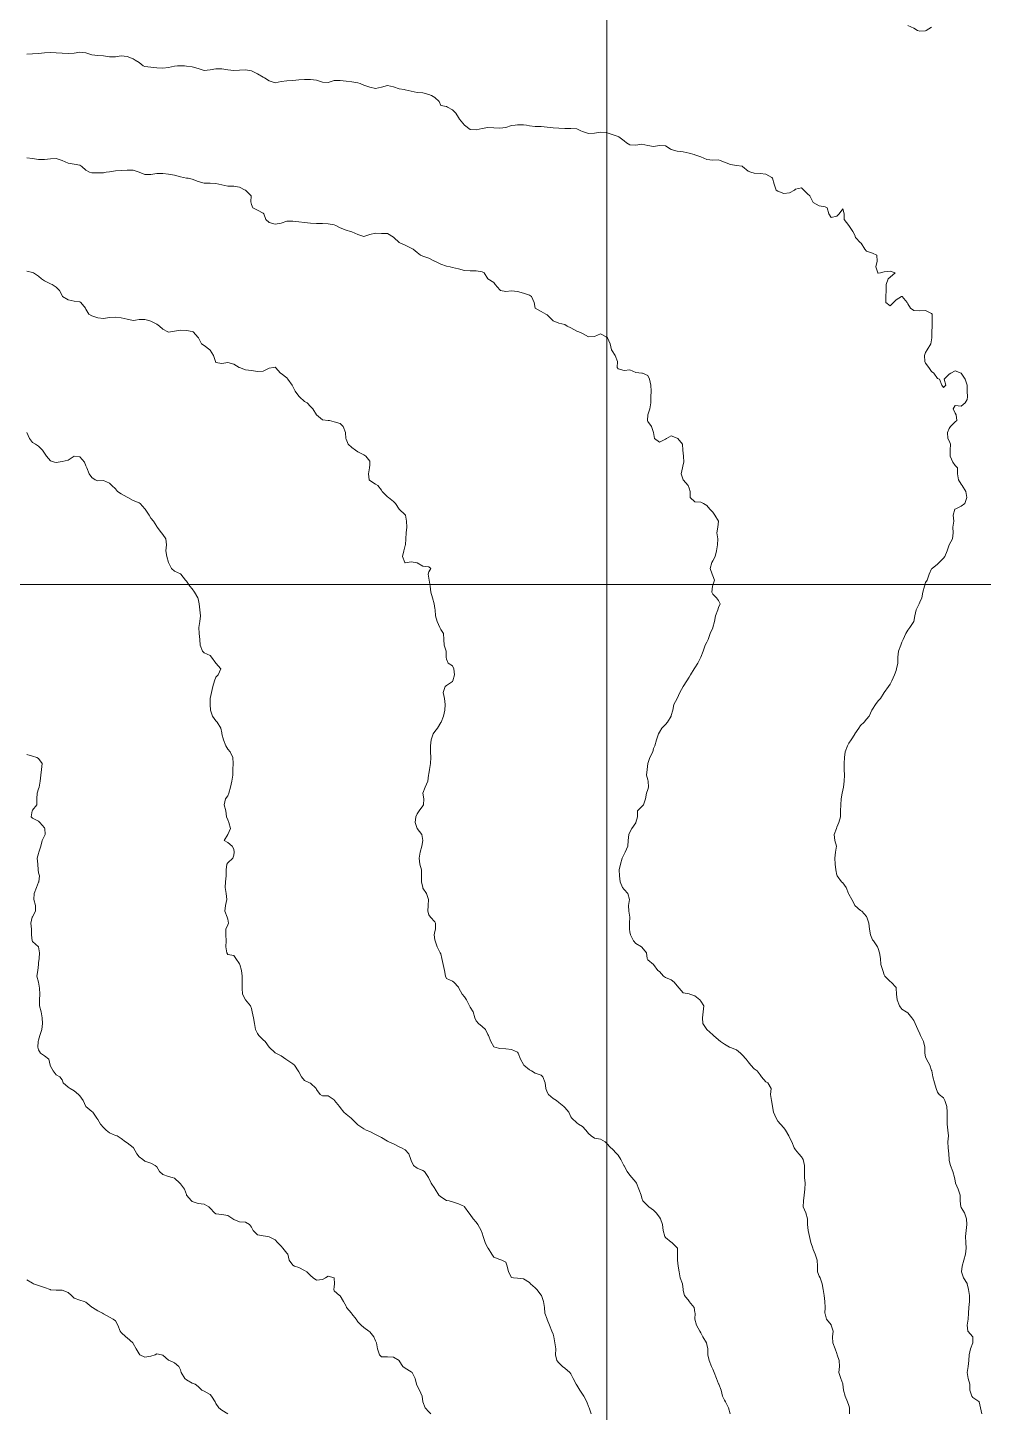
# Model space of a CAD drawing. Header units: centimetres. Extents: x 0 to 642158, y -847 to 649707.
# Drawn here: x 617417.8 to 617498.6, y 620517.4 to 620634.5 of the extents above; entities that cross this region are included whole.
import ezdxf

# ---------------------------------------------------------------- set-up
doc = ezdxf.new("R2010")
doc.units = ezdxf.units.CM
doc.header["$MEASUREMENT"] = 0
doc.layers.add('MEV_grille', color=254, linetype='Continuous', lineweight=9)
doc.layers.add('WAL_topographie 0.5', color=253, linetype='Continuous', lineweight=20)

# ---------------------------------------------------------------- blocks, each defined once
blk = doc.blocks.new('*U114')
at = {"layer": 'MEV_grille', "transparency": 33554687}
blk.add_lwpolyline([(-1338.46, 0), (1338.46, 0)], dxfattribs=at)
blk = doc.blocks.new('*U115')
at = {"layer": 'MEV_grille', "color": 0, "linetype": 'ByBlock', "lineweight": -2, "transparency": 16777216}
blk.add_blockref('*U114', (0, -1800), dxfattribs=at)
blk = doc.blocks.new('*U112')
at = {"layer": 'MEV_grille', "transparency": 33554687}
blk.add_lwpolyline([(0, 1825.48), (0, -1825.48)], dxfattribs=at)
blk = doc.blocks.new('*U113')
at = {"layer": 'MEV_grille', "color": 0, "linetype": 'ByBlock', "lineweight": -2, "transparency": 16777216}
blk.add_blockref('*U112', (2100, 0), dxfattribs=at)

msp = doc.modelspace()

# ---------------------------------------------------------------- linework, layer by layer
at = {"layer": 'WAL_topographie 0.5'}
for points in [[(617492.25, 620634.66), (617492.75, 620634.43), (617493.05, 620634.25), (617493.25, 620634.18), (617493.75, 620634.22), (617493.8, 620634.25), (617494.25, 620634.54)], [(617417.75, 620632.25), (617418.25, 620632.26), (617418.75, 620632.31), (617419.25, 620632.37), (617419.75, 620632.38), (617420.25, 620632.36), (617420.75, 620632.33), (617421.25, 620632.31), (617421.75, 620632.33), (617422.25, 620632.41), (617422.75, 620632.36), (617423.08, 620632.25), (617423.25, 620632.2), (617423.75, 620632.14), (617424.25, 620632.09), (617424.75, 620632.03), (617425.25, 620632.02), (617425.75, 620632.09), (617426.25, 620632.05), (617426.75, 620631.84), (617426.93, 620631.75), (617427.25, 620631.53), (617427.59, 620631.25), (617427.75, 620631.19), (617428.25, 620631.15), (617428.75, 620631.1), (617429.25, 620631.07), (617429.75, 620631.13), (617430.25, 620631.23), (617430.5, 620631.25), (617430.75, 620631.27), (617431.08, 620631.25), (617431.25, 620631.24), (617431.75, 620631.18), (617432.25, 620631.04), (617432.75, 620630.87), (617433.25, 620630.92), (617433.75, 620631), (617434.25, 620630.99), (617434.75, 620630.93), (617435.25, 620630.87), (617435.75, 620630.88), (617436.25, 620630.92), (617436.75, 620630.84), (617436.93, 620630.75), (617437.25, 620630.58), (617437.75, 620630.31), (617437.86, 620630.25), (617438.25, 620629.98), (617438.75, 620629.83), (617439.25, 620629.92), (617439.75, 620630), (617440.25, 620630.01), (617440.75, 620630.06), (617441.25, 620630.11), (617441.75, 620630.11), (617442.25, 620630.04), (617442.75, 620629.88), (617443.25, 620629.86), (617443.75, 620630.01), (617444.25, 620630.02), (617444.75, 620629.95), (617445.25, 620629.91), (617445.75, 620629.81), (617445.93, 620629.75), (617446.25, 620629.62), (617446.75, 620629.44), (617447.25, 620629.33), (617447.75, 620629.44), (617448.25, 620629.59), (617448.75, 620629.49), (617449.25, 620629.32), (617449.67, 620629.25), (617449.75, 620629.24), (617450.25, 620629.11), (617450.75, 620629.01), (617451.25, 620628.98), (617451.75, 620628.83), (617451.96, 620628.75), (617452.25, 620628.57), (617452.61, 620628.25), (617452.75, 620627.89), (617453.25, 620627.83), (617453.34, 620627.75), (617453.75, 620627.55), (617454.03, 620627.25), (617454.25, 620626.88), (617454.35, 620626.75), (617454.75, 620626.25), (617454.75, 620626.25), (617455.25, 620625.88), (617455.75, 620625.84), (617456.25, 620625.97), (617456.75, 620626.03), (617457.25, 620626.02), (617457.75, 620625.99), (617458.25, 620626.04), (617458.75, 620626.2), (617459.04, 620626.25), (617459.25, 620626.27), (617459.75, 620626.28), (617460, 620626.25), (617460.25, 620626.19), (617460.75, 620626.12), (617461.25, 620626.12), (617461.75, 620626.06), (617462.25, 620626.01), (617462.75, 620625.98), (617463.25, 620625.95), (617463.75, 620625.96), (617464.25, 620625.92), (617464.61, 620625.75), (617464.75, 620625.69), (617465.25, 620625.53), (617465.75, 620625.56), (617466.25, 620625.65), (617466.75, 620625.63), (617467.25, 620625.45), (617467.75, 620625.28), (617467.8, 620625.25), (617468.25, 620624.9), (617468.47, 620624.75), (617468.75, 620624.57), (617469.25, 620624.56), (617469.75, 620624.62), (617470.25, 620624.53), (617470.75, 620624.44), (617471.25, 620624.51), (617471.75, 620624.48), (617472.14, 620624.25), (617472.25, 620624.19), (617472.75, 620624.05), (617473.25, 620623.98), (617473.75, 620623.86), (617474.19, 620623.75), (617474.25, 620623.73), (617474.75, 620623.55), (617475.25, 620623.33), (617475.75, 620623.27), (617476.25, 620623.3), (617476.39, 620623.25), (617476.75, 620623.12), (617477.25, 620622.9), (617477.75, 620622.83), (617478.25, 620622.77), (617478.28, 620622.75), (617478.75, 620622.36), (617478.97, 620622.25), (617479.25, 620622.18), (617479.75, 620622.16), (617480.25, 620622.1), (617480.75, 620621.81), (617480.79, 620621.75), (617480.93, 620621.25), (617481.1, 620620.75), (617481.25, 620620.65), (617481.75, 620620.46), (617482.25, 620620.51), (617482.67, 620620.75), (617482.75, 620620.84), (617483.25, 620620.95), (617483.45, 620620.75), (617483.75, 620620.42), (617483.95, 620620.25), (617484.2, 620619.75), (617484.25, 620619.69), (617484.75, 620619.41), (617485.25, 620619.34), (617485.42, 620619.25), (617485.57, 620618.75), (617485.75, 620618.42), (617486.25, 620618.54), (617486.44, 620618.75), (617486.75, 620619.17), (617486.85, 620618.75), (617486.87, 620618.25), (617487.25, 620617.75), (617487.25, 620617.75), (617487.59, 620617.25), (617487.75, 620616.94), (617487.83, 620616.75), (617488.25, 620616.29), (617488.29, 620616.25), (617488.6, 620615.75), (617488.75, 620615.57), (617489.25, 620615.4), (617489.61, 620615.25), (617489.64, 620614.75), (617489.55, 620614.25), (617489.7, 620613.75), (617489.75, 620613.72), (617489.92, 620613.75), (617490.25, 620613.83), (617490.75, 620613.9), (617491.17, 620613.75), (617490.75, 620613.39), (617490.58, 620613.25), (617490.42, 620612.75), (617490.42, 620612.25), (617490.39, 620611.75), (617490.38, 620611.25), (617490.75, 620610.97), (617491.04, 620611.25), (617491.25, 620611.46), (617491.72, 620611.75), (617491.75, 620611.76), (617491.77, 620611.75), (617492.2, 620611.25), (617492.25, 620611.13), (617492.47, 620610.75), (617492.75, 620610.56), (617493.25, 620610.54), (617493.75, 620610.56), (617494.25, 620610.31), (617494.3, 620610.25), (617494.31, 620609.75), (617494.29, 620609.25), (617494.27, 620608.75), (617494.27, 620608.25), (617494.25, 620608.08), (617494.2, 620607.75), (617493.89, 620607.25), (617493.75, 620607.02), (617493.64, 620606.75), (617493.67, 620606.25), (617493.75, 620606.1), (617494.01, 620605.75), (617494.25, 620605.41), (617494.44, 620605.25), (617494.75, 620604.81), (617494.92, 620604.75), (617495.11, 620604.25), (617495.25, 620604.04), (617495.46, 620604.25), (617495.33, 620604.75), (617495.75, 620605.17), (617495.88, 620605.25), (617496.25, 620605.45), (617496.75, 620605.25), (617496.75, 620605.25), (617497.1, 620604.75), (617497.25, 620604.25), (617497.25, 620604.25), (617497.27, 620603.75), (617497.28, 620603.25), (617497.25, 620603.05), (617497.1, 620602.75), (617496.75, 620602.48), (617496.25, 620602.52), (617496.08, 620602.25), (617496.25, 620601.88), (617496.34, 620601.75), (617496.38, 620601.25), (617496.25, 620601.14), (617495.86, 620600.75), (617495.75, 620600.59), (617495.59, 620600.25), (617495.62, 620599.75), (617495.75, 620599.54), (617495.84, 620599.25), (617495.81, 620598.75), (617495.81, 620598.25), (617496.06, 620597.75), (617496.25, 620597.46), (617496.44, 620597.25), (617496.45, 620596.75), (617496.52, 620596.25), (617496.75, 620595.88), (617496.85, 620595.75), (617497.14, 620595.25), (617497.22, 620594.75), (617497.06, 620594.25), (617496.75, 620594.02), (617496.25, 620593.77), (617496.22, 620593.75), (617496.07, 620593.25), (617496.14, 620592.75), (617496.06, 620592.25), (617496.08, 620591.75), (617496.01, 620591.25), (617495.75, 620590.75), (617495.75, 620590.75), (617495.56, 620590.25), (617495.36, 620589.75), (617495.25, 620589.62), (617494.9, 620589.25), (617494.75, 620589.11), (617494.3, 620588.75), (617494.25, 620588.71), (617494.05, 620588.25), (617493.89, 620587.75), (617493.75, 620587.55), (617493.64, 620587.25), (617493.52, 620586.75), (617493.43, 620586.25), (617493.25, 620585.89), (617493.19, 620585.75), (617492.95, 620585.25), (617492.83, 620584.75), (617492.75, 620584.25), (617492.75, 620584.25), (617492.42, 620583.75), (617492.25, 620583.54), (617492.07, 620583.25), (617491.84, 620582.75), (617491.75, 620582.5), (617491.65, 620582.25), (617491.46, 620581.75), (617491.4, 620581.25), (617491.4, 620580.75), (617491.3, 620580.25), (617491.25, 620580.12), (617491.13, 620579.75), (617490.89, 620579.25), (617490.75, 620578.96), (617490.62, 620578.75), (617490.25, 620578.25), (617490.25, 620578.25), (617489.93, 620577.75), (617489.75, 620577.55), (617489.51, 620577.25), (617489.25, 620576.84), (617489.2, 620576.75), (617488.97, 620576.25), (617488.75, 620575.99), (617488.56, 620575.75), (617488.25, 620575.46), (617488.09, 620575.25), (617487.77, 620574.75), (617487.75, 620574.72), (617487.44, 620574.25), (617487.25, 620573.96), (617487.14, 620573.75), (617486.94, 620573.25), (617486.89, 620572.75), (617486.87, 620572.25), (617486.86, 620571.75), (617486.88, 620571.25), (617486.86, 620570.75), (617486.8, 620570.25), (617486.75, 620570), (617486.68, 620569.75), (617486.62, 620569.25), (617486.59, 620568.75), (617486.55, 620568.25), (617486.55, 620567.75), (617486.41, 620567.25), (617486.25, 620566.88), (617486.2, 620566.75), (617486.01, 620566.25), (617486.06, 620565.75), (617486.22, 620565.25), (617486.14, 620564.75), (617486.08, 620564.25), (617486.1, 620563.75), (617486.15, 620563.25), (617486.25, 620562.82), (617486.27, 620562.75), (617486.65, 620562.25), (617486.75, 620562.17), (617487.04, 620561.75), (617487.22, 620561.25), (617487.25, 620561.19), (617487.5, 620560.75), (617487.75, 620560.28), (617487.77, 620560.25), (617488.25, 620559.83), (617488.36, 620559.75), (617488.75, 620559.31), (617488.79, 620559.25), (617488.96, 620558.75), (617489.01, 620558.25), (617489.09, 620557.75), (617489.25, 620557.35), (617489.33, 620557.25), (617489.67, 620556.75), (617489.75, 620556.6), (617489.84, 620556.25), (617489.93, 620555.75), (617489.97, 620555.25), (617490.12, 620554.75), (617490.25, 620554.39), (617490.31, 620554.25), (617490.75, 620553.8), (617490.83, 620553.75), (617491.25, 620553.31), (617491.27, 620553.25), (617491.3, 620552.75), (617491.33, 620552.25), (617491.55, 620551.75), (617491.75, 620551.47), (617492.11, 620551.25), (617492.25, 620551.15), (617492.58, 620550.75), (617492.75, 620550.51), (617492.87, 620550.25), (617493.08, 620549.75), (617493.25, 620549.38), (617493.31, 620549.25), (617493.58, 620548.75), (617493.68, 620548.25), (617493.67, 620547.75), (617493.75, 620547.45), (617493.81, 620547.25), (617494.1, 620546.75), (617494.25, 620546.29), (617494.26, 620546.25), (617494.35, 620545.75), (617494.51, 620545.25), (617494.65, 620544.75), (617494.75, 620544.46), (617494.9, 620544.25), (617495.25, 620543.96), (617495.38, 620543.75), (617495.53, 620543.25), (617495.58, 620542.75), (617495.58, 620542.25), (617495.57, 620541.75), (617495.63, 620541.25), (617495.67, 620540.75), (617495.63, 620540.25), (617495.66, 620539.75), (617495.71, 620539.25), (617495.73, 620538.75), (617495.75, 620538.66), (617495.85, 620538.25), (617496.05, 620537.75), (617496.18, 620537.25), (617496.25, 620536.94), (617496.28, 620536.75), (617496.49, 620536.25), (617496.68, 620535.75), (617496.66, 620535.25), (617496.72, 620534.75), (617496.75, 620534.71), (617497.03, 620534.25), (617497.21, 620533.75), (617497.24, 620533.25), (617497.17, 620532.75), (617497.11, 620532.25), (617497.16, 620531.75), (617497.18, 620531.25), (617497.13, 620530.75), (617496.99, 620530.25), (617496.83, 620529.75), (617496.79, 620529.25), (617496.95, 620528.75), (617497.25, 620528.28), (617497.27, 620528.25), (617497.37, 620527.75), (617497.45, 620527.25), (617497.47, 620526.75), (617497.39, 620526.25), (617497.36, 620525.75), (617497.34, 620525.25), (617497.26, 620524.75), (617497.32, 620524.25), (617497.75, 620523.75), (617497.75, 620523.75), (617497.75, 620523.75), (617497.73, 620523.25), (617497.54, 620522.75), (617497.43, 620522.25), (617497.41, 620521.75), (617497.35, 620521.25), (617497.26, 620520.75), (617497.35, 620520.25), (617497.48, 620519.75), (617497.48, 620519.25), (617497.66, 620518.75), (617497.75, 620518.62), (617498.25, 620518.28), (617498.27, 620518.25), (617498.4, 620517.75), (617498.5, 620517.25)], [(617417.75, 620623.47), (617418.25, 620623.41), (617418.75, 620623.34), (617419.25, 620623.34), (617419.75, 620623.38), (617420.25, 620623.41), (617420.75, 620623.25), (617420.75, 620623.25), (617421.25, 620623.03), (617421.75, 620622.95), (617422.25, 620622.87), (617422.42, 620622.75), (617422.75, 620622.43), (617423.07, 620622.25), (617423.25, 620622.21), (617423.75, 620622.22), (617424.25, 620622.22), (617424.47, 620622.25), (617424.75, 620622.29), (617425.25, 620622.39), (617425.75, 620622.41), (617426.25, 620622.43), (617426.75, 620622.42), (617427.25, 620622.25), (617427.25, 620622.25), (617427.75, 620622.07), (617428.25, 620622.07), (617428.75, 620622.15), (617429.25, 620622.15), (617429.75, 620622.09), (617430.25, 620622.01), (617430.75, 620621.88), (617431.25, 620621.77), (617431.39, 620621.75), (617431.75, 620621.68), (617432.25, 620621.48), (617432.75, 620621.33), (617433.25, 620621.34), (617433.75, 620621.3), (617434, 620621.25), (617434.25, 620621.19), (617434.75, 620621.08), (617435.25, 620621.08), (617435.75, 620621), (617436.21, 620620.75), (617436.25, 620620.73), (617436.73, 620620.25), (617436.69, 620619.75), (617436.75, 620619.54), (617436.88, 620619.25), (617437.25, 620619.05), (617437.75, 620618.8), (617437.81, 620618.75), (617437.96, 620618.25), (617438.25, 620618), (617438.75, 620617.86), (617439.25, 620617.95), (617439.75, 620618.11), (617440.25, 620618.12), (617440.75, 620618.05), (617441.25, 620618), (617441.75, 620617.96), (617442.25, 620617.93), (617442.75, 620617.91), (617443.25, 620617.9), (617443.75, 620617.81), (617443.89, 620617.75), (617444.25, 620617.55), (617444.75, 620617.37), (617445.13, 620617.25), (617445.25, 620617.22), (617445.75, 620617), (617446.25, 620616.83), (617446.75, 620617), (617447.25, 620617.1), (617447.75, 620617.08), (617448.25, 620617.08), (617448.75, 620616.78), (617448.79, 620616.75), (617449.25, 620616.32), (617449.35, 620616.25), (617449.75, 620616.1), (617450.25, 620615.85), (617450.43, 620615.75), (617450.75, 620615.47), (617451.04, 620615.25), (617451.25, 620615.16), (617451.75, 620614.98), (617452.22, 620614.75), (617452.25, 620614.74), (617452.75, 620614.48), (617453.25, 620614.32), (617453.54, 620614.25), (617453.75, 620614.2), (617454.25, 620614.1), (617454.75, 620613.96), (617455.25, 620613.91), (617455.75, 620613.93), (617456.25, 620613.84), (617456.43, 620613.75), (617456.75, 620613.25), (617456.75, 620613.25), (617457.25, 620612.92), (617457.37, 620612.75), (617457.75, 620612.3), (617457.82, 620612.25), (617458.25, 620612.17), (617458.75, 620612.22), (617459.25, 620612.17), (617459.75, 620612.02), (617460.25, 620611.87), (617460.43, 620611.75), (617460.65, 620611.25), (617460.75, 620610.75), (617460.75, 620610.75), (617461.25, 620610.48), (617461.64, 620610.25), (617461.75, 620610.19), (617462.19, 620609.75), (617462.25, 620609.69), (617462.75, 620609.5), (617463.25, 620609.38), (617463.45, 620609.25), (617463.75, 620609.11), (617464.25, 620608.83), (617464.44, 620608.75), (617464.75, 620608.61), (617465.25, 620608.35), (617465.75, 620608.36), (617466.25, 620608.59), (617466.75, 620608.35), (617466.84, 620608.25), (617467.09, 620607.75), (617467.19, 620607.25), (617467.25, 620607.14), (617467.5, 620606.75), (617467.69, 620606.25), (617467.68, 620605.75), (617467.75, 620605.64), (617468.25, 620605.5), (617468.75, 620605.54), (617469.25, 620605.31), (617469.75, 620605.27), (617469.81, 620605.25), (617470.25, 620605.06), (617470.4, 620604.75), (617470.51, 620604.25), (617470.55, 620603.75), (617470.52, 620603.25), (617470.51, 620602.75), (617470.44, 620602.25), (617470.25, 620601.75), (617470.25, 620601.75), (617470.23, 620601.25), (617470.25, 620601.18), (617470.58, 620600.75), (617470.75, 620600.25), (617470.75, 620600.25), (617470.82, 620599.75), (617471.25, 620599.42), (617471.75, 620599.69), (617471.83, 620599.75), (617472.25, 620599.95), (617472.75, 620599.77), (617472.81, 620599.75), (617473.19, 620599.25), (617473.22, 620598.75), (617473.25, 620598.5), (617473.28, 620598.25), (617473.32, 620597.75), (617473.25, 620597.53), (617473.19, 620597.25), (617473.09, 620596.75), (617473.25, 620596.25), (617473.25, 620596.25), (617473.68, 620595.75), (617473.75, 620595.54), (617473.85, 620595.25), (617473.84, 620594.75), (617474.25, 620594.37), (617474.75, 620594.34), (617474.97, 620594.25), (617475.25, 620594.07), (617475.51, 620593.75), (617475.75, 620593.5), (617475.92, 620593.25), (617476.23, 620592.75), (617476.19, 620592.25), (617476.1, 620591.75), (617476.17, 620591.25), (617476.14, 620590.75), (617476.06, 620590.25), (617475.96, 620589.75), (617475.75, 620589.38), (617475.68, 620589.25), (617475.53, 620588.75), (617475.71, 620588.25), (617475.75, 620588.12), (617475.91, 620587.75), (617475.75, 620587.32), (617475.73, 620587.25), (617475.66, 620586.75), (617475.75, 620586.56), (617476.08, 620586.25), (617476.25, 620586.03), (617476.38, 620585.75), (617476.25, 620585.44), (617476.17, 620585.25), (617475.98, 620584.75), (617475.91, 620584.25), (617475.76, 620583.75), (617475.75, 620583.72), (617475.53, 620583.25), (617475.35, 620582.75), (617475.25, 620582.51), (617475.12, 620582.25), (617474.95, 620581.75), (617474.75, 620581.25), (617474.75, 620581.25), (617474.5, 620580.75), (617474.25, 620580.34), (617474.19, 620580.25), (617473.87, 620579.75), (617473.75, 620579.54), (617473.57, 620579.25), (617473.25, 620578.75), (617473.25, 620578.75), (617472.97, 620578.25), (617472.75, 620577.75), (617472.75, 620577.75), (617472.45, 620577.25), (617472.37, 620576.75), (617472.25, 620576.3), (617472.23, 620576.25), (617471.93, 620575.75), (617471.75, 620575.54), (617471.45, 620575.25), (617471.25, 620574.9), (617471.16, 620574.75), (617471, 620574.25), (617470.85, 620573.75), (617470.75, 620573.52), (617470.68, 620573.25), (617470.42, 620572.75), (617470.25, 620572.25), (617470.25, 620572.25), (617470.21, 620571.75), (617470.16, 620571.25), (617470.25, 620570.86), (617470.28, 620570.75), (617470.32, 620570.25), (617470.25, 620570.06), (617470.15, 620569.75), (617470.07, 620569.25), (617469.89, 620568.75), (617469.75, 620568.61), (617469.4, 620568.25), (617469.39, 620567.75), (617469.26, 620567.25), (617469.25, 620567.22), (617468.91, 620566.75), (617468.75, 620566.43), (617468.65, 620566.25), (617468.61, 620565.75), (617468.56, 620565.25), (617468.36, 620564.75), (617468.25, 620564.58), (617468.1, 620564.25), (617467.96, 620563.75), (617467.85, 620563.25), (617467.88, 620562.75), (617467.93, 620562.25), (617468.12, 620561.75), (617468.25, 620561.58), (617468.58, 620561.25), (617468.71, 620560.75), (617468.62, 620560.25), (617468.67, 620559.75), (617468.73, 620559.25), (617468.7, 620558.75), (617468.7, 620558.25), (617468.75, 620558), (617468.81, 620557.75), (617469.05, 620557.25), (617469.25, 620557.04), (617469.72, 620556.75), (617469.75, 620556.72), (617470.14, 620556.25), (617470.22, 620555.75), (617470.25, 620555.65), (617470.75, 620555.25), (617470.75, 620555.25), (617471.11, 620554.75), (617471.25, 620554.65), (617471.58, 620554.25), (617471.75, 620554.15), (617472.25, 620553.95), (617472.5, 620553.75), (617472.75, 620553.46), (617472.92, 620553.25), (617473.25, 620552.86), (617473.75, 620552.77), (617473.81, 620552.75), (617474.25, 620552.6), (617474.66, 620552.25), (617474.75, 620552.15), (617474.99, 620551.75), (617474.95, 620551.25), (617474.88, 620550.75), (617474.91, 620550.25), (617475.25, 620549.75), (617475.25, 620549.75), (617475.75, 620549.29), (617475.81, 620549.25), (617476.25, 620548.89), (617476.42, 620548.75), (617476.75, 620548.51), (617477.18, 620548.25), (617477.25, 620548.22), (617477.75, 620548.02), (617478.11, 620547.75), (617478.25, 620547.6), (617478.57, 620547.25), (617478.75, 620547.02), (617478.97, 620546.75), (617479.25, 620546.42), (617479.5, 620546.25), (617479.75, 620545.92), (617479.86, 620545.75), (617480.25, 620545.33), (617480.42, 620545.25), (617480.7, 620544.75), (617480.64, 620544.25), (617480.73, 620543.75), (617480.75, 620543.61), (617480.81, 620543.25), (617480.88, 620542.75), (617481.12, 620542.25), (617481.25, 620542.01), (617481.47, 620541.75), (617481.75, 620541.44), (617481.9, 620541.25), (617482.17, 620540.75), (617482.25, 620540.62), (617482.43, 620540.25), (617482.63, 620539.75), (617482.75, 620539.57), (617483.02, 620539.25), (617483.25, 620538.98), (617483.39, 620538.75), (617483.51, 620538.25), (617483.51, 620537.75), (617483.52, 620537.25), (617483.56, 620536.75), (617483.53, 620536.25), (617483.47, 620535.75), (617483.41, 620535.25), (617483.4, 620534.75), (617483.61, 620534.25), (617483.75, 620533.75), (617483.75, 620533.75), (617483.75, 620533.25), (617483.82, 620532.75), (617483.92, 620532.25), (617484.03, 620531.75), (617484.2, 620531.25), (617484.25, 620531.15), (617484.41, 620530.75), (617484.58, 620530.25), (617484.6, 620529.75), (617484.62, 620529.25), (617484.75, 620528.9), (617484.82, 620528.75), (617485.01, 620528.25), (617485.1, 620527.75), (617485.17, 620527.25), (617485.23, 620526.75), (617485.25, 620526.25), (617485.25, 620526.25), (617485.25, 620526.25), (617485.24, 620525.75), (617485.25, 620525.7), (617485.38, 620525.25), (617485.75, 620524.77), (617485.76, 620524.75), (617485.94, 620524.25), (617485.87, 620523.75), (617485.91, 620523.25), (617486.09, 620522.75), (617486.25, 620522.34), (617486.28, 620522.25), (617486.45, 620521.75), (617486.46, 620521.25), (617486.42, 620520.75), (617486.59, 620520.25), (617486.75, 620519.78), (617486.76, 620519.75), (617486.8, 620519.25), (617486.94, 620518.75), (617487.15, 620518.25), (617487.25, 620517.94), (617487.31, 620517.75), (617487.3, 620517.25)], [(617417.75, 620613.9), (617418.25, 620613.79), (617418.33, 620613.75), (617418.75, 620613.46), (617419, 620613.25), (617419.25, 620613.06), (617419.75, 620612.82), (617419.89, 620612.75), (617420.25, 620612.53), (617420.53, 620612.25), (617420.75, 620611.83), (617420.79, 620611.75), (617421.25, 620611.47), (617421.75, 620611.34), (617422.25, 620611.31), (617422.34, 620611.25), (617422.73, 620610.75), (617422.75, 620610.69), (617422.99, 620610.25), (617423.25, 620610.11), (617423.75, 620609.95), (617424.25, 620609.9), (617424.75, 620609.98), (617425.25, 620610.01), (617425.75, 620609.95), (617426.25, 620609.82), (617426.65, 620609.75), (617426.75, 620609.72), (617426.95, 620609.75), (617427.25, 620609.79), (617427.75, 620609.81), (617427.96, 620609.75), (617428.25, 620609.65), (617428.75, 620609.41), (617428.97, 620609.25), (617429.25, 620608.99), (617429.68, 620608.75), (617429.75, 620608.72), (617429.92, 620608.75), (617430.25, 620608.81), (617430.75, 620608.89), (617431.25, 620608.87), (617431.75, 620608.78), (617431.82, 620608.75), (617432.25, 620608.29), (617432.27, 620608.25), (617432.54, 620607.75), (617432.75, 620607.59), (617433.22, 620607.25), (617433.25, 620607.21), (617433.55, 620606.75), (617433.7, 620606.25), (617433.75, 620606.16), (617434.25, 620606.08), (617434.75, 620606.18), (617435.25, 620606.03), (617435.72, 620605.75), (617435.75, 620605.74), (617436.25, 620605.55), (617436.75, 620605.5), (617437.25, 620605.4), (617437.75, 620605.44), (617438.25, 620605.68), (617438.62, 620605.75), (617438.75, 620605.77), (617438.79, 620605.75), (617439.2, 620605.25), (617439.25, 620605.23), (617439.75, 620604.88), (617439.84, 620604.75), (617440.18, 620604.25), (617440.25, 620604.14), (617440.44, 620603.75), (617440.75, 620603.31), (617440.8, 620603.25), (617441.25, 620602.88), (617441.47, 620602.75), (617441.75, 620602.44), (617441.94, 620602.25), (617442.25, 620601.75), (617442.25, 620601.75), (617442.75, 620601.31), (617443.25, 620601.27), (617443.35, 620601.25), (617443.75, 620601.16), (617444.25, 620601.02), (617444.5, 620600.75), (617444.69, 620600.25), (617444.73, 620599.75), (617444.75, 620599.69), (617444.93, 620599.25), (617445.25, 620598.97), (617445.54, 620598.75), (617445.75, 620598.6), (617446.25, 620598.36), (617446.43, 620598.25), (617446.75, 620597.81), (617446.77, 620597.75), (617446.75, 620597.5), (617446.74, 620597.25), (617446.65, 620596.75), (617446.71, 620596.25), (617446.75, 620596.19), (617447.25, 620595.89), (617447.45, 620595.75), (617447.75, 620595.38), (617447.81, 620595.25), (617448.25, 620594.81), (617448.35, 620594.75), (617448.75, 620594.42), (617448.93, 620594.25), (617449.25, 620593.75), (617449.25, 620593.75), (617449.75, 620593.29), (617449.77, 620593.25), (617449.86, 620592.75), (617449.88, 620592.25), (617449.83, 620591.75), (617449.8, 620591.25), (617449.77, 620590.75), (617449.75, 620590.68), (617449.64, 620590.25), (617449.51, 620589.75), (617449.72, 620589.25), (617449.75, 620589.23), (617449.92, 620589.25), (617450.25, 620589.31), (617450.58, 620589.25), (617450.75, 620589.22), (617451.25, 620588.95), (617451.75, 620588.88), (617451.92, 620588.75), (617451.75, 620588.45), (617451.69, 620588.25), (617451.75, 620587.92), (617451.77, 620587.75), (617451.87, 620587.25), (617451.92, 620586.75), (617452.06, 620586.25), (617452.19, 620585.75), (617452.25, 620585.35), (617452.27, 620585.25), (617452.32, 620584.75), (617452.45, 620584.25), (617452.68, 620583.75), (617452.75, 620583.58), (617452.98, 620583.25), (617453.03, 620582.75), (617453.04, 620582.25), (617453.2, 620581.75), (617453.2, 620581.25), (617453.25, 620581.08), (617453.39, 620580.75), (617453.75, 620580.52), (617453.85, 620580.25), (617453.91, 620579.75), (617453.78, 620579.25), (617453.75, 620579.2), (617453.25, 620578.85), (617453.13, 620578.75), (617452.96, 620578.25), (617453.06, 620577.75), (617453.13, 620577.25), (617453.1, 620576.75), (617452.99, 620576.25), (617452.78, 620575.75), (617452.75, 620575.72), (617452.48, 620575.25), (617452.25, 620574.96), (617452.12, 620574.75), (617451.94, 620574.25), (617451.88, 620573.75), (617451.9, 620573.25), (617451.92, 620572.75), (617451.89, 620572.25), (617451.81, 620571.75), (617451.75, 620571.38), (617451.73, 620571.25), (617451.66, 620570.75), (617451.44, 620570.25), (617451.25, 620569.75), (617451.32, 620569.25), (617451.29, 620568.75), (617451.25, 620568.68), (617450.92, 620568.25), (617450.75, 620568), (617450.65, 620567.75), (617450.6, 620567.25), (617450.75, 620566.75), (617450.75, 620566.75), (617451.17, 620566.25), (617451.23, 620565.75), (617451.15, 620565.25), (617451.01, 620564.75), (617450.93, 620564.25), (617451, 620563.75), (617451.12, 620563.25), (617451.13, 620562.75), (617451.12, 620562.25), (617451.24, 620561.75), (617451.25, 620561.72), (617451.56, 620561.25), (617451.71, 620560.75), (617451.68, 620560.25), (617451.66, 620559.75), (617451.75, 620559.46), (617451.9, 620559.25), (617452.25, 620558.86), (617452.31, 620558.75), (617452.3, 620558.25), (617452.25, 620558.04), (617452.19, 620557.75), (617452.25, 620557.35), (617452.27, 620557.25), (617452.46, 620556.75), (617452.7, 620556.25), (617452.75, 620556.14), (617452.85, 620555.75), (617452.97, 620555.25), (617453.08, 620554.75), (617453.17, 620554.25), (617453.25, 620554.08), (617453.75, 620553.84), (617453.86, 620553.75), (617454.25, 620553.33), (617454.29, 620553.25), (617454.58, 620552.75), (617454.75, 620552.51), (617454.92, 620552.25), (617455.19, 620551.75), (617455.25, 620551.63), (617455.5, 620551.25), (617455.64, 620550.75), (617455.75, 620550.5), (617455.96, 620550.25), (617456.25, 620550), (617456.53, 620549.75), (617456.75, 620549.34), (617456.78, 620549.25), (617456.98, 620548.75), (617457.25, 620548.28), (617457.33, 620548.25), (617457.75, 620548.16), (617458.25, 620548.13), (617458.75, 620548.07), (617459.25, 620547.83), (617459.31, 620547.75), (617459.51, 620547.25), (617459.75, 620546.79), (617459.78, 620546.75), (617460.25, 620546.33), (617460.42, 620546.25), (617460.75, 620546.06), (617461.25, 620545.88), (617461.38, 620545.75), (617461.59, 620545.25), (617461.65, 620544.75), (617461.75, 620544.46), (617461.86, 620544.25), (617462.25, 620543.92), (617462.53, 620543.75), (617462.75, 620543.58), (617463.16, 620543.25), (617463.25, 620543.16), (617463.58, 620542.75), (617463.75, 620542.37), (617463.83, 620542.25), (617464.25, 620541.85), (617464.39, 620541.75), (617464.75, 620541.56), (617465.02, 620541.25), (617465.25, 620540.95), (617465.47, 620540.75), (617465.75, 620540.57), (617466.25, 620540.47), (617466.66, 620540.25), (617466.75, 620540.18), (617467.13, 620539.75), (617467.25, 620539.65), (617467.65, 620539.25), (617467.75, 620539.12), (617467.97, 620538.75), (617468.24, 620538.25), (617468.25, 620538.21), (617468.51, 620537.75), (617468.75, 620537.44), (617468.92, 620537.25), (617469.25, 620536.85), (617469.3, 620536.75), (617469.51, 620536.25), (617469.69, 620535.75), (617469.75, 620535.5), (617469.83, 620535.25), (617470.25, 620534.83), (617470.35, 620534.75), (617470.75, 620534.48), (617470.98, 620534.25), (617471.25, 620533.88), (617471.33, 620533.75), (617471.51, 620533.25), (617471.56, 620532.75), (617471.7, 620532.25), (617471.75, 620532.17), (617472.25, 620531.77), (617472.28, 620531.75), (617472.75, 620531.28), (617472.77, 620531.25), (617472.78, 620530.75), (617472.77, 620530.25), (617472.84, 620529.75), (617472.91, 620529.25), (617473, 620528.75), (617473.18, 620528.25), (617473.24, 620527.75), (617473.25, 620527.69), (617473.36, 620527.25), (617473.75, 620526.77), (617473.76, 620526.75), (617474.17, 620526.25), (617474.25, 620525.82), (617474.26, 620525.75), (617474.25, 620525.25), (617474.37, 620524.75), (617474.66, 620524.25), (617474.75, 620524.11), (617474.91, 620523.75), (617475.21, 620523.25), (617475.25, 620523.12), (617475.34, 620522.75), (617475.33, 620522.25), (617475.46, 620521.75), (617475.65, 620521.25), (617475.75, 620521.02), (617475.87, 620520.75), (617476.08, 620520.25), (617476.25, 620519.78), (617476.26, 620519.75), (617476.45, 620519.25), (617476.58, 620518.75), (617476.75, 620518.41), (617476.83, 620518.25), (617477.07, 620517.75), (617477.21, 620517.25)], [(617417.77, 620600.25), (617417.98, 620599.75), (617418.25, 620599.39), (617418.48, 620599.25), (617418.75, 620599.1), (617419.08, 620598.75), (617419.25, 620598.51), (617419.41, 620598.25), (617419.75, 620597.85), (617420.11, 620597.75), (617420.25, 620597.72), (617420.42, 620597.75), (617420.75, 620597.8), (617421.25, 620597.91), (617421.75, 620598.23), (617422.25, 620598.18), (617422.65, 620597.75), (617422.75, 620597.44), (617422.84, 620597.25), (617423.03, 620596.75), (617423.25, 620596.43), (617423.55, 620596.25), (617423.75, 620596.17), (617424.25, 620596.19), (617424.75, 620595.95), (617424.95, 620595.75), (617425.25, 620595.49), (617425.42, 620595.25), (617425.75, 620595.07), (617426.25, 620594.78), (617426.3, 620594.75), (617426.75, 620594.49), (617427.25, 620594.31), (617427.35, 620594.25), (617427.75, 620593.78), (617427.77, 620593.75), (617428.09, 620593.25), (617428.25, 620593.01), (617428.48, 620592.75), (617428.75, 620592.29), (617428.77, 620592.25), (617429.15, 620591.75), (617429.25, 620591.62), (617429.51, 620591.25), (617429.58, 620590.75), (617429.52, 620590.25), (617429.6, 620589.75), (617429.75, 620589.25), (617429.75, 620589.25), (617429.99, 620588.75), (617430.25, 620588.51), (617430.75, 620588.28), (617430.78, 620588.25), (617431.17, 620587.75), (617431.25, 620587.66), (617431.55, 620587.25), (617431.75, 620587.03), (617431.93, 620586.75), (617432.23, 620586.25), (617432.25, 620586.19), (617432.34, 620585.75), (617432.4, 620585.25), (617432.43, 620584.75), (617432.38, 620584.25), (617432.3, 620583.75), (617432.32, 620583.25), (617432.39, 620582.75), (617432.42, 620582.25), (617432.6, 620581.75), (617432.75, 620581.62), (617433.25, 620581.39), (617433.36, 620581.25), (617433.75, 620580.75), (617433.75, 620580.75), (617434.16, 620580.25), (617433.93, 620579.75), (617433.75, 620579.56), (617433.63, 620579.25), (617433.49, 620578.75), (617433.38, 620578.25), (617433.25, 620577.75), (617433.25, 620577.25), (617433.29, 620576.75), (617433.46, 620576.25), (617433.75, 620575.86), (617433.86, 620575.75), (617434.17, 620575.25), (617434.25, 620574.85), (617434.26, 620574.75), (617434.39, 620574.25), (617434.59, 620573.75), (617434.75, 620573.47), (617434.94, 620573.25), (617435.18, 620572.75), (617435.2, 620572.25), (617435.18, 620571.75), (617435.17, 620571.25), (617435.1, 620570.75), (617434.99, 620570.25), (617434.83, 620569.75), (617434.75, 620569.52), (617434.57, 620569.25), (617434.44, 620568.75), (617434.58, 620568.25), (617434.65, 620567.75), (617434.75, 620567.5), (617434.84, 620567.25), (617434.97, 620566.75), (617434.75, 620566.25), (617434.75, 620566.25), (617434.45, 620565.75), (617434.75, 620565.56), (617435.11, 620565.25), (617435.25, 620565), (617435.29, 620564.75), (617435.25, 620564.5), (617435.18, 620564.25), (617434.75, 620563.85), (617434.68, 620563.75), (617434.62, 620563.25), (617434.62, 620562.75), (617434.56, 620562.25), (617434.54, 620561.75), (617434.62, 620561.25), (617434.66, 620560.75), (617434.57, 620560.25), (617434.49, 620559.75), (617434.71, 620559.25), (617434.75, 620559.08), (617434.81, 620558.75), (617434.75, 620558.61), (617434.59, 620558.25), (617434.59, 620557.75), (617434.62, 620557.25), (617434.58, 620556.75), (617434.66, 620556.25), (617434.75, 620556.11), (617435.25, 620556), (617435.43, 620555.75), (617435.75, 620555.31), (617435.77, 620555.25), (617435.92, 620554.75), (617435.96, 620554.25), (617435.98, 620553.75), (617435.96, 620553.25), (617436, 620552.75), (617436.25, 620552.25), (617436.25, 620552.25), (617436.66, 620551.75), (617436.75, 620551.54), (617436.81, 620551.25), (617436.92, 620550.75), (617437.01, 620550.25), (617437.08, 620549.75), (617437.25, 620549.42), (617437.38, 620549.25), (617437.75, 620548.88), (617437.9, 620548.75), (617438.25, 620548.25), (617438.25, 620548.25), (617438.75, 620547.78), (617438.82, 620547.75), (617439.25, 620547.53), (617439.67, 620547.25), (617439.75, 620547.18), (617440.25, 620546.86), (617440.4, 620546.75), (617440.7, 620546.25), (617440.75, 620546.17), (617440.98, 620545.75), (617441.25, 620545.45), (617441.66, 620545.25), (617441.75, 620545.21), (617442.21, 620544.75), (617442.25, 620544.68), (617442.56, 620544.25), (617442.75, 620544.13), (617443.25, 620544.13), (617443.75, 620543.8), (617443.78, 620543.75), (617444.19, 620543.25), (617444.25, 620543.16), (617444.57, 620542.75), (617444.75, 620542.58), (617445.19, 620542.25), (617445.25, 620542.2), (617445.7, 620541.75), (617445.75, 620541.7), (617446.25, 620541.34), (617446.45, 620541.25), (617446.75, 620541.12), (617447.25, 620540.86), (617447.46, 620540.75), (617447.75, 620540.61), (617448.25, 620540.32), (617448.38, 620540.25), (617448.75, 620540.07), (617449.25, 620539.84), (617449.43, 620539.75), (617449.75, 620539.58), (617450.06, 620539.25), (617450.22, 620538.75), (617450.25, 620538.66), (617450.45, 620538.25), (617450.75, 620538.02), (617451.25, 620537.84), (617451.37, 620537.75), (617451.72, 620537.25), (617451.75, 620537.18), (617451.95, 620536.75), (617452.25, 620536.3), (617452.28, 620536.25), (617452.59, 620535.75), (617452.75, 620535.59), (617453.25, 620535.3), (617453.46, 620535.25), (617453.75, 620535.18), (617454.25, 620535.02), (617454.75, 620534.77), (617454.76, 620534.75), (617455.12, 620534.25), (617455.25, 620534.12), (617455.51, 620533.75), (617455.75, 620533.45), (617455.89, 620533.25), (617456.16, 620532.75), (617456.25, 620532.54), (617456.34, 620532.25), (617456.5, 620531.75), (617456.75, 620531.27), (617456.76, 620531.25), (617457.07, 620530.75), (617457.25, 620530.51), (617457.75, 620530.29), (617457.92, 620530.25), (617458.25, 620530.08), (617458.36, 620529.75), (617458.47, 620529.25), (617458.75, 620528.77), (617458.92, 620528.75), (617459.25, 620528.72), (617459.75, 620528.66), (617460.25, 620528.36), (617460.35, 620528.25), (617460.75, 620527.91), (617460.89, 620527.75), (617461.25, 620527.27), (617461.26, 620527.25), (617461.45, 620526.75), (617461.53, 620526.25), (617461.56, 620525.75), (617461.74, 620525.25), (617461.75, 620525.22), (617461.94, 620524.75), (617462.14, 620524.25), (617462.25, 620523.98), (617462.32, 620523.75), (617462.41, 620523.25), (617462.48, 620522.75), (617462.46, 620522.25), (617462.58, 620521.75), (617462.75, 620521.57), (617463.05, 620521.25), (617463.25, 620521.11), (617463.67, 620520.75), (617463.75, 620520.62), (617463.96, 620520.25), (617464.21, 620519.75), (617464.25, 620519.67), (617464.52, 620519.25), (617464.75, 620518.9), (617464.84, 620518.75), (617465.11, 620518.25), (617465.25, 620517.88), (617465.3, 620517.75), (617465.47, 620517.25)], [(617417.75, 620573), (617418.25, 620572.88), (617418.61, 620572.75), (617418.75, 620572.67), (617419.05, 620572.25), (617419.01, 620571.75), (617418.94, 620571.25), (617418.9, 620570.75), (617418.79, 620570.25), (617418.75, 620570.12), (617418.63, 620569.75), (617418.61, 620569.25), (617418.6, 620568.75), (617418.25, 620568.31), (617418.21, 620568.25), (617418.14, 620567.75), (617418.25, 620567.64), (617418.75, 620567.38), (617418.85, 620567.25), (617419.25, 620566.8), (617419.28, 620566.75), (617419.3, 620566.25), (617419.25, 620566.14), (617419.07, 620565.75), (617418.95, 620565.25), (617418.78, 620564.75), (617418.75, 620564.64), (617418.64, 620564.25), (617418.68, 620563.75), (617418.72, 620563.25), (617418.75, 620563), (617418.82, 620562.75), (617418.77, 620562.25), (617418.75, 620562.21), (617418.59, 620561.75), (617418.39, 620561.25), (617418.34, 620560.75), (617418.5, 620560.25), (617418.5, 620559.75), (617418.25, 620559.29), (617418.22, 620559.25), (617418.1, 620558.75), (617418.16, 620558.25), (617418.15, 620557.75), (617418.21, 620557.25), (617418.25, 620557.2), (617418.75, 620556.75), (617418.75, 620556.75), (617418.84, 620556.25), (617418.79, 620555.75), (617418.75, 620555.38), (617418.74, 620555.25), (617418.68, 620554.75), (617418.62, 620554.25), (617418.75, 620553.75), (617418.75, 620553.75), (617418.84, 620553.25), (617418.87, 620552.75), (617418.83, 620552.25), (617418.82, 620551.75), (617418.97, 620551.25), (617419.07, 620550.75), (617419.09, 620550.25), (617419.02, 620549.75), (617418.87, 620549.25), (617418.75, 620548.86), (617418.72, 620548.75), (617418.7, 620548.25), (617418.75, 620548.03), (617418.92, 620547.75), (617419.25, 620547.53), (617419.61, 620547.25), (617419.72, 620546.75), (617419.75, 620546.64), (617419.98, 620546.25), (617420.25, 620545.92), (617420.54, 620545.75), (617420.75, 620545.5), (617420.84, 620545.25), (617421.25, 620544.89), (617421.43, 620544.75), (617421.75, 620544.56), (617422.14, 620544.25), (617422.25, 620544.15), (617422.52, 620543.75), (617422.75, 620543.25), (617422.75, 620543.25), (617423.25, 620542.82), (617423.33, 620542.75), (617423.67, 620542.25), (617423.75, 620542.13), (617423.98, 620541.75), (617424.25, 620541.46), (617424.48, 620541.25), (617424.75, 620541.01), (617425.25, 620540.8), (617425.39, 620540.75), (617425.75, 620540.53), (617426.11, 620540.25), (617426.25, 620540.17), (617426.75, 620539.78), (617426.77, 620539.75), (617427.05, 620539.25), (617427.25, 620538.99), (617427.56, 620538.75), (617427.75, 620538.61), (617428.25, 620538.46), (617428.62, 620538.25), (617428.75, 620538.13), (617428.99, 620537.75), (617429.25, 620537.48), (617429.75, 620537.33), (617430.04, 620537.25), (617430.25, 620537.17), (617430.7, 620536.75), (617430.75, 620536.7), (617431.1, 620536.25), (617431.25, 620535.81), (617431.27, 620535.75), (617431.68, 620535.25), (617431.75, 620535.21), (617432.25, 620535.05), (617432.75, 620534.97), (617433.14, 620534.75), (617433.25, 620534.64), (617433.62, 620534.25), (617433.75, 620534.16), (617434.25, 620534.1), (617434.75, 620534.03), (617435.17, 620533.75), (617435.25, 620533.69), (617435.75, 620533.5), (617436.25, 620533.46), (617436.58, 620533.25), (617436.75, 620533.03), (617436.89, 620532.75), (617437.25, 620532.38), (617437.75, 620532.3), (617438.15, 620532.25), (617438.25, 620532.23), (617438.75, 620531.97), (617438.95, 620531.75), (617439.25, 620531.42), (617439.41, 620531.25), (617439.75, 620530.85), (617439.83, 620530.75), (617439.94, 620530.25), (617440.25, 620529.83), (617440.38, 620529.75), (617440.75, 620529.61), (617441.25, 620529.38), (617441.44, 620529.25), (617441.75, 620528.94), (617441.96, 620528.75), (617442.25, 620528.56), (617442.75, 620528.6), (617443.01, 620528.75), (617443.25, 620528.88), (617443.75, 620528.75), (617443.75, 620528.75), (617443.78, 620528.25), (617443.75, 620528), (617443.72, 620527.75), (617443.75, 620527.66), (617444.2, 620527.25), (617444.25, 620527.22), (617444.54, 620526.75), (617444.75, 620526.34), (617444.8, 620526.25), (617445.21, 620525.75), (617445.25, 620525.71), (617445.6, 620525.25), (617445.75, 620525.04), (617446.04, 620524.75), (617446.25, 620524.55), (617446.67, 620524.25), (617446.75, 620524.17), (617447.09, 620523.75), (617447.25, 620523.42), (617447.31, 620523.25), (617447.4, 620522.75), (617447.58, 620522.25), (617447.75, 620522.08), (617448.25, 620522.07), (617448.75, 620522.05), (617449.23, 620521.75), (617449.25, 620521.72), (617449.55, 620521.25), (617449.75, 620521.1), (617450.25, 620520.81), (617450.34, 620520.75), (617450.6, 620520.25), (617450.7, 620519.75), (617450.75, 620519.62), (617450.95, 620519.25), (617451.19, 620518.75), (617451.25, 620518.25), (617451.25, 620518.25), (617451.44, 620517.75), (617451.75, 620517.41), (617451.91, 620517.25)], [(617417.75, 620528.59), (617418.25, 620528.3), (617418.33, 620528.25), (617418.75, 620528.11), (617419.25, 620527.92), (617419.72, 620527.75), (617419.75, 620527.74), (617420.25, 620527.72), (617420.75, 620527.72), (617421.25, 620527.51), (617421.54, 620527.25), (617421.75, 620527.04), (617422.25, 620526.87), (617422.61, 620526.75), (617422.75, 620526.68), (617423.25, 620526.28), (617423.31, 620526.25), (617423.75, 620525.95), (617424.17, 620525.75), (617424.25, 620525.7), (617424.75, 620525.42), (617425.07, 620525.25), (617425.25, 620525.1), (617425.45, 620524.75), (617425.65, 620524.25), (617425.75, 620524.13), (617426.13, 620523.75), (617426.25, 620523.68), (617426.71, 620523.25), (617426.75, 620523.2), (617427, 620522.75), (617427.25, 620522.32), (617427.31, 620522.25), (617427.75, 620522.03), (617428.25, 620522.12), (617428.62, 620522.25), (617428.75, 620522.31), (617429.15, 620522.25), (617429.25, 620522.22), (617429.75, 620521.79), (617429.83, 620521.75), (617430.25, 620521.56), (617430.62, 620521.25), (617430.75, 620520.98), (617430.82, 620520.75), (617431.12, 620520.25), (617431.25, 620520.11), (617431.75, 620519.85), (617432, 620519.75), (617432.25, 620519.55), (617432.57, 620519.25), (617432.75, 620519.16), (617433.25, 620518.88), (617433.36, 620518.75), (617433.69, 620518.25), (617433.75, 620518.13), (617434, 620517.75), (617434.25, 620517.55), (617434.75, 620517.25)]]:
    msp.add_lwpolyline(points, dxfattribs=at)

# ---------------------------------------------------------------- block references
at = {"layer": 'MEV_grille', "transparency": 33554687}
for name, p in [('*U113', (615366.81, 620593.64)), ('*U115', (616669.48, 622387.38))]:
    msp.add_blockref(name, p, dxfattribs=at)

doc.saveas('drawing.dxf')
